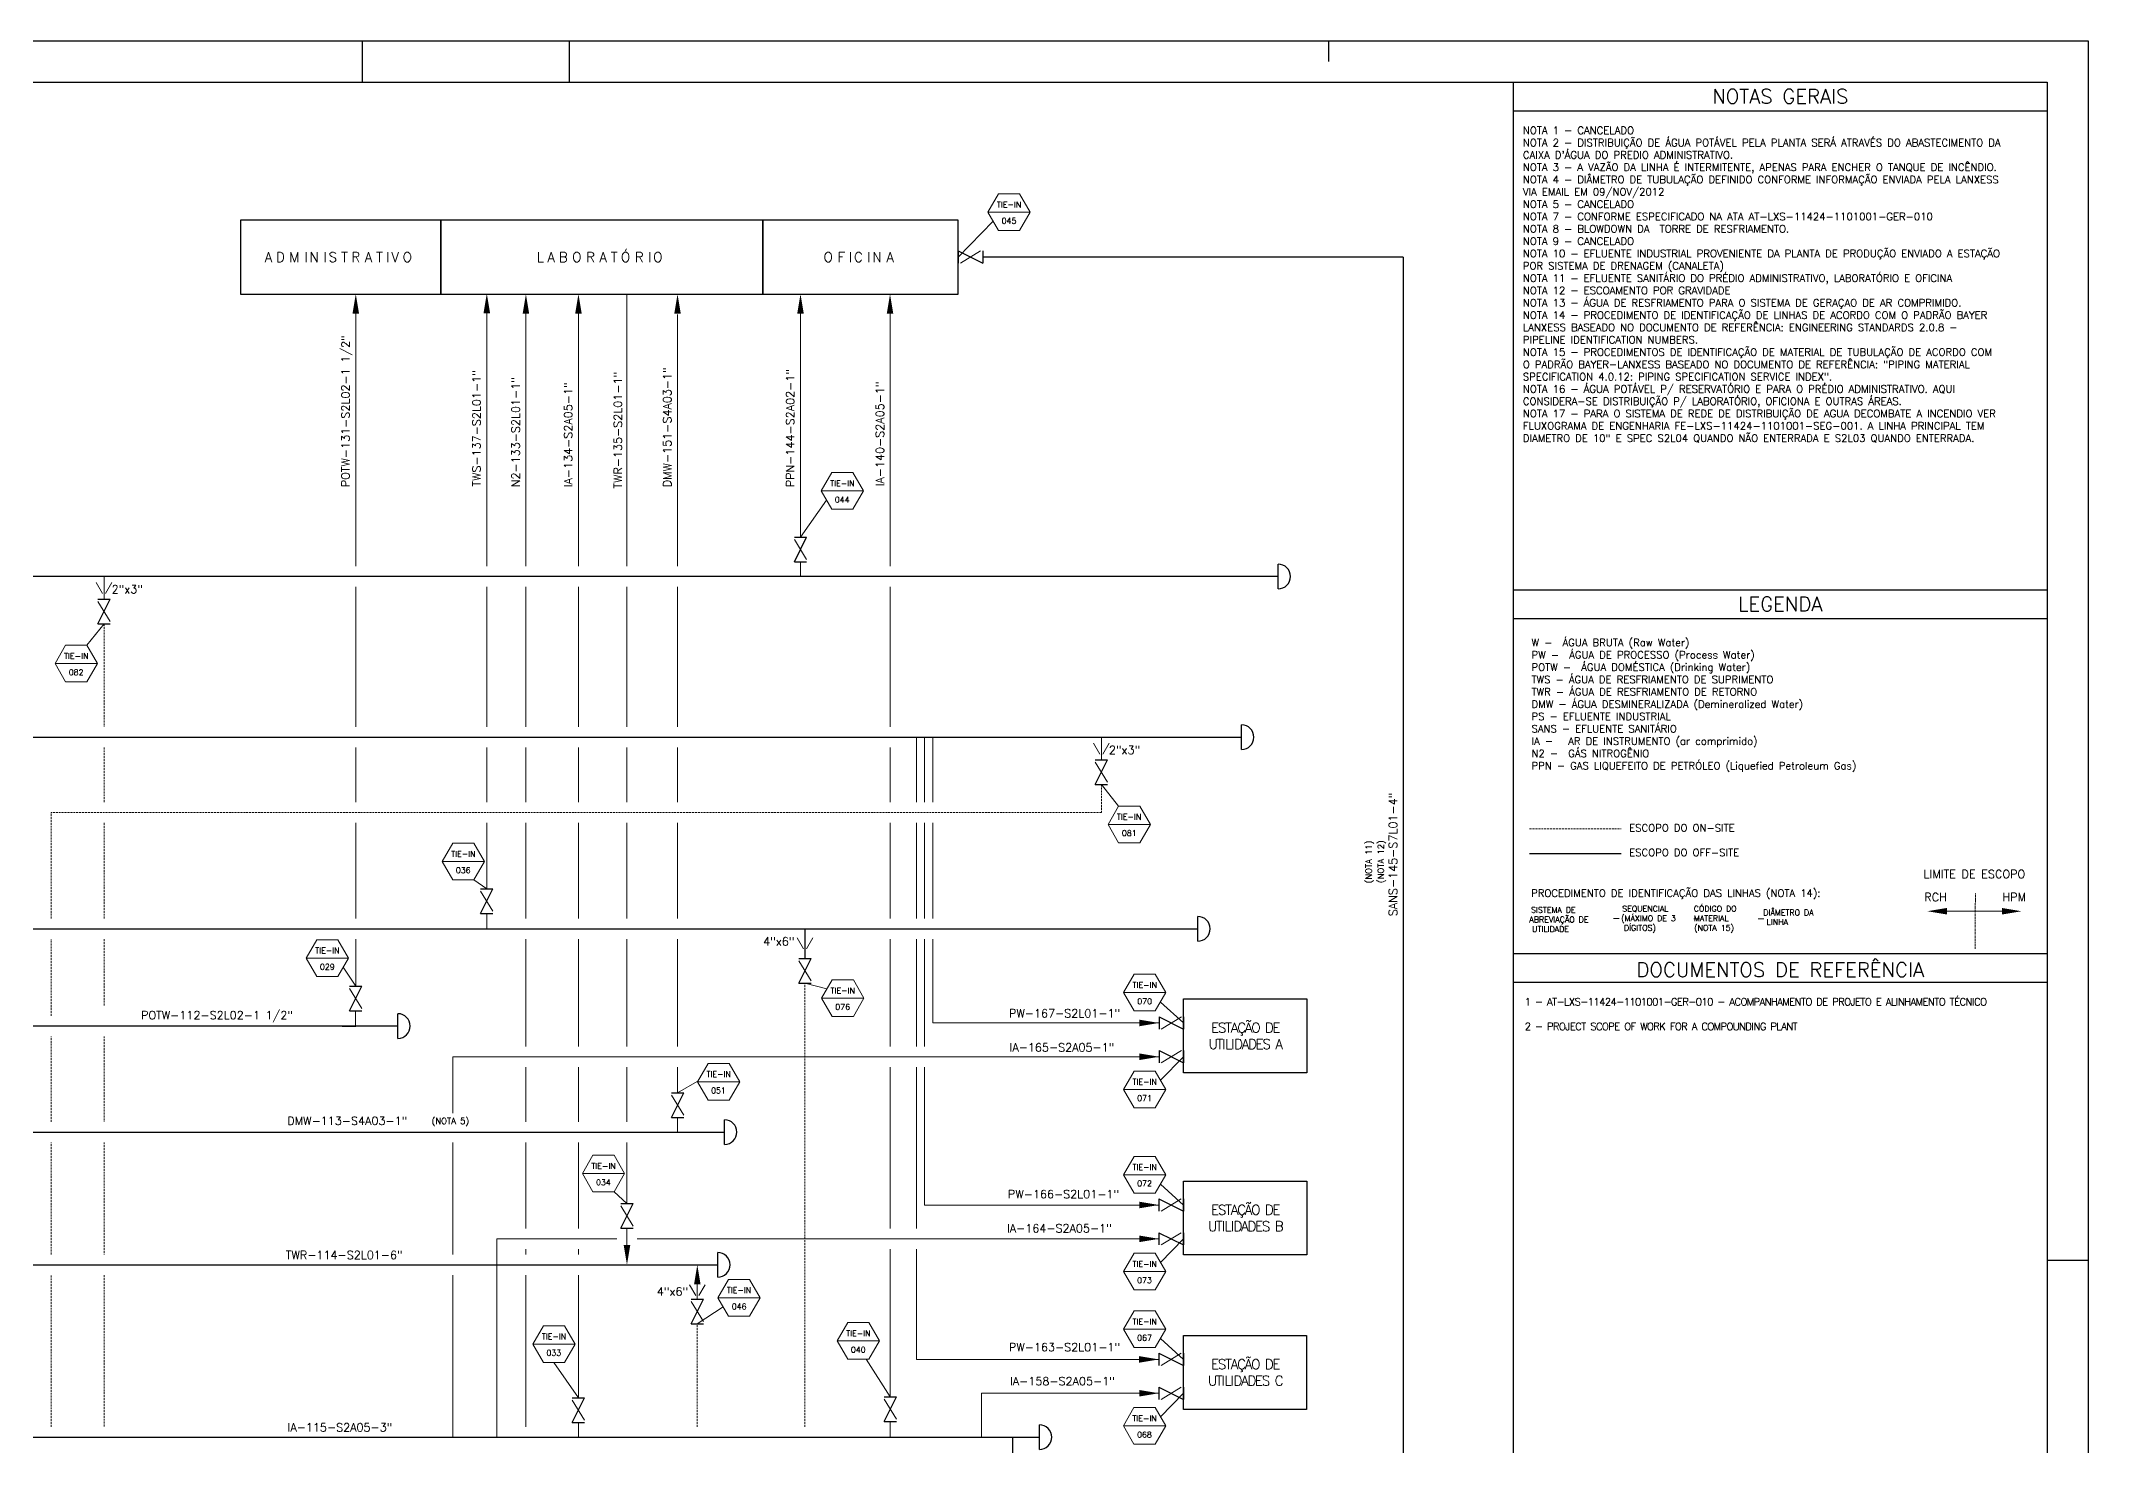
# Model space of a CAD drawing. Extents: x -2716 to 6115, y -2613 to 3624.
# Drawn here: x 877 to 6115, y 33 to 3624 of the extents above; entities that cross this region are included whole.
import ezdxf
from ezdxf.enums import TextEntityAlignment as Align

# ---------------------------------------------------------------- set-up
doc = ezdxf.new("R2010")
doc.units = 0
doc.header["$LTSCALE"] = 10
doc.header["$MEASUREMENT"] = 0
for name, pattern in [('CONTINUA', [0.6, 0.2, 0.2, 0.2]), ('DASHED', [0.75, 0.5, -0.25]), ('HIDDEN', [0.375, 0.25, -0.125])]:
    doc.linetypes.add(name, pattern=pattern)
for name, color, linetype, lineweight in [('ESCOPO ON-SITE', 91, 'DASHED', 9), ('FLUXO DO LÍQUIDO', 150, 'Continuous', 9), ('PRINCIPAIS LINHAS DE PROCESSO', 7, 'Continuous', 30), ('SPEC', 7, 'Continuous', 13), ('TEXTOS EQUIPAMENTOS', 1, 'CONTINUA', 25), ("TIE-IN's", 30, 'Continuous', 9)]:
    doc.layers.add(name, color=color, linetype=linetype, lineweight=lineweight)
for name, color, linetype in [('FORMATO', 7, 'Continuous'), ('TEXTO', 2, 'Continuous'), ('Válvulas', 3, 'Continuous')]:
    doc.layers.add(name, color=color, linetype=linetype)
doc.styles.add('LEROY', font='SIMPLEX')
doc.styles.add('NOVO', font='romans.shx', dxfattribs={"width": 0.85})
doc.styles.add('ROMANS', font='romans.shx')
doc.styles.add('SYMAP', font='SYMAP', dxfattribs={"height": 4})

# ---------------------------------------------------------------- blocks, each defined once
blk = doc.blocks.new('FORMATO-A1-PLANTA')
at = {"color": 6}
for p, q in [((420.5, 594), (420.5, 584)), ((701, 10), (701, 584)), ((701, 577), (831, 577)), ((831, 297), (841, 297))]:
    blk.add_line(p, q, dxfattribs=at)
at = {"color": 7}
for p, q in [((471, 584), (471, 594)), ((656, 589), (656, 594))]:
    blk.add_line(p, q, dxfattribs=at)
at = {"color": 8}
for p, q in [((25, 584), (831, 584)), ((831, 584), (831, 10))]:
    blk.add_line(p, q, dxfattribs=at)
at = {"color": 7}
blk.add_lwpolyline([(0, 0), (0, 594), (841, 594), (841, 0)], close=True, dxfattribs=at)
at = {"layer": 'FORMATO', "color": 6}
for p, q in [((701, 460.3), (831, 460.3)), ((701, 453.3), (831, 453.3)), ((701, 371.72), (831, 371.72)), ((701, 364.72), (831, 364.72))]:
    blk.add_line(p, q, dxfattribs=at)
at = {"color": 4, "style": 'NOVO'}
blk.add_text('NOTAS GERAIS', height=3.5, dxfattribs=at).set_placement((766, 580.5), align=Align.MIDDLE)
at = {"color": 3, "linetype": 'Continuous', "style": 'ROMANS'}
for tag, height, p in [('CENTRO', 3, (733.5, 67.89)), ('PLANTA-ÁREA', 3, (798.5, 67.46)), ('Nº_PROJETO', 2.5, (766, 60.5)), ('PROJETO/DESCRIÇÃO', 2.5, (766, 55.5))]:
    blk.add_attdef(tag, text='', height=height, dxfattribs=at).set_placement(p, align=Align.MIDDLE)
at = {"color": 3, "style": 'ROMANS'}
for tag, p in [('TITULO_1', (766, 48.22)), ('TITULO_2', (766, 43)), ('TITULO_3', (766, 37.78))]:
    blk.add_attdef(tag, text='', height=2.5, dxfattribs=at).set_placement(p, align=Align.MIDDLE)
at = {"color": 2, "style": 'ROMANS'}
for tag, p in [('PROJ.', (716.5, 31.4)), ('DATA1', (736.5, 31.4)), ('VERIF.', (716.5, 24.4)), ('DES.', (716.5, 27.9)), ('DATA2', (736.5, 27.9)), ('DATA3', (736.5, 24.4)), ('APROV.', (716.5, 20.9)), ('DATA4', (736.5, 20.9))]:
    blk.add_attdef(tag, p, '', height=1.5, dxfattribs=at)
blk.add_attdef('NºARQUIVO.DWG', (836, 10), '', height=2, rotation=90, dxfattribs=at)
at = {"color": 3, "linetype": 'Continuous', "style": 'ROMANS'}
for tag, p, height in [('NºEMPRESA_ENGENHARIA', (752, 24.03), 3), ('ESC', (702, 12.17), 2.5)]:
    blk.add_attdef(tag, p, '', height=height, dxfattribs=at)
at = {"color": 4, "linetype": 'Continuous', "style": 'ROMANS'}
blk.add_attdef('NºLANXESS', (717, 12.09), '', height=3.5, dxfattribs=at)
for tag, p in [('A', (825.5, 13.75)), ('-', (812.08, 13.75))]:
    blk.add_attdef(tag, text='', height=3.5, dxfattribs=at).set_placement(p, align=Align.MIDDLE_CENTER)
at = {"layer": 'FORMATO', "color": 4, "style": 'NOVO'}
for s, p in [('LEGENDA', (766, 456.8)), ('DOCUMENTOS DE REFERÊNCIA', (766, 368.22))]:
    blk.add_text(s, height=3.5, dxfattribs=at).set_placement(p, align=Align.MIDDLE)
blk = doc.blocks.new('PI0008')
blk.add_line((3, 0), (-3, 0))
blk.add_arc((0, 0), 3, 0, 180)
blk = doc.blocks.new('000')
for p, q in [((-3, -1.5), (-3, 1.5)), ((3, -1.5), (-3, 1.5)), ((3, -1.5), (3, 1.5))]:
    blk.add_line(p, q)
at = {"style": 'LEROY', "text_generation_flag": 2, "width": 0.7}
blk.add_attdef('L', text='', height=5, rotation=180, dxfattribs=at).set_placement((0, 5), (2, 5), align=Align.FIT)
at = {"style": 'LEROY'}
for tag, height, width, p, p2 in [('T', 5, 0.6, (-1, 0), (1, 0)), ('O', 2, 1.3125, (-1, -1.01), (1, -1.01))]:
    blk.add_attdef(tag, text='', height=height, dxfattribs=dict(at, width=width)).set_placement(p, p2, align=Align.FIT)
for tag, height, rotation, width, p, p2 in [('/', 1.95, 0.2191, 3.589744, (-2.99, -0.85), (3.01, -0.82)), ('T', 5, 330, 0.890345, (-1.29, 0.74), (1.29, -0.74)), ('-', 3, 90, 1.166667, (5.29, -1.5), (5.29, 1.5))]:
    blk.add_attdef(tag, text='', height=height, rotation=rotation, dxfattribs=dict(at, width=width)).set_placement(p, p2, align=Align.FIT)
at = {"style": 'SYMAP'}
for p in [(-2.11, 1.05), (0, 0)]:
    blk.add_attdef('I', text='', height=5.33, dxfattribs=at).set_placement(p, align=Align.MIDDLE)
at = {"flags": 3}
blk.add_attdef('BREAKDIM', (0, 0), '', height=0.5, dxfattribs=at)
at = {"style": 'SYMAP'}
blk.add_attdef('I', text='', height=5.33, rotation=180, dxfattribs=at).set_placement((2.04, -1.05), align=Align.MIDDLE)

msp = doc.modelspace()

# ---------------------------------------------------------------- linework, layer by layer
at = {"layer": 'ESCOPO ON-SITE'}
for p, q in [((1038.9, 2133.4), (1038.9, 1869.7)), ((1038.9, 1817.2), (1038.9, 1676.9)), ((3590.4, 1722.3), (3590.4, 1650.7)), ((903.7, 1379.5), (903.7, 1650.7)), ((3590.4, 1650.7), (903.7, 1650.7)), ((1038.9, 1624.4), (1038.9, 1379.5)), ((4686.2, 1609.1), (4920.5, 1609.1)), ((903.7, 1130.7), (903.7, 1327)), ((1038.9, 1327), (1038.9, 1156.9)), ((2832.2, 79.1), (2832.2, 1214.1)), ((903.7, 859.5), (903.7, 1078.2)), ((1038.9, 1078.2), (1038.9, 859.5)), ((903.7, 520.1), (903.7, 807)), ((1038.9, 807), (1038.9, 520.1)), ((903.7, 79.1), (903.7, 467.6)), ((1038.9, 467.6), (1038.9, 79.1)), ((2556.7, 79.1), (2556.7, 342.7))]:
    msp.add_line(p, q, dxfattribs=at)
at = {"layer": 'ESCOPO ON-SITE', "linetype": 'HIDDEN'}
msp.add_line((5826.2, 1302), (5826.5, 1444.7), dxfattribs=at)
at = {"layer": 'FLUXO DO LÍQUIDO'}
for p, q in [((2376.8, 2976.9), (2376.8, 2280.7)), ((1682.9, 2926.5), (1682.9, 2280.7)), ((2018.1, 2928), (2018.1, 2280.7)), ((2118.2, 2926.5), (2118.2, 2280.7)), ((2252.6, 2926.5), (2252.6, 2280.7)), ((2506.1, 2925.1), (2506.1, 2280.7)), ((2820.7, 2926.5), (2820.7, 2355.2)), ((3050.2, 2928.9), (3050.2, 2280.7)), ((2820.7, 2292.2), (2820.7, 2254.5)), ((1018.8, 2239.2), (1035.2, 2211.4)), ((1058.9, 2239.2), (1042.5, 2211.4)), ((1682.9, 2228.2), (1682.9, 1869.7)), ((2018.1, 2228.2), (2018.1, 1869.7)), ((2118.2, 2228.2), (2118.2, 1869.7)), ((2252.6, 2228.2), (2252.6, 1869.7)), ((2376.8, 2228.2), (2376.8, 1869.7)), ((2506.1, 2228.2), (2506.1, 1869.7)), ((3050.2, 2228.2), (3050.2, 1869.7)), ((3117.8, 1843.4), (3117.8, 1676.9)), ((3138, 1843.4), (3138, 1676.9)), ((3159.1, 1843.4), (3159.1, 1676.9)), ((1682.9, 1817.2), (1682.9, 1676.9)), ((2018.1, 1817.2), (2018.1, 1676.9)), ((2118.2, 1817.2), (2118.2, 1676.9)), ((2252.6, 1817.2), (2252.6, 1676.9)), ((2376.8, 1817.2), (2376.8, 1676.9)), ((2506.1, 1817.2), (2506.1, 1676.9)), ((3050.2, 1817.2), (3050.2, 1676.9)), ((3570.4, 1828.1), (3586.8, 1800.3)), ((3610.4, 1828.1), (3594.1, 1800.3)), ((1682.9, 1624.4), (1682.9, 1379.5)), ((2018.1, 1624.4), (2018.1, 1455.5)), ((2118.2, 1624.4), (2118.2, 1379.5)), ((2252.6, 1624.4), (2252.6, 1379.5)), ((2376.8, 1624.4), (2376.8, 1379.5)), ((2506.1, 1624.4), (2506.1, 1379.5)), ((3050.2, 1624.4), (3050.2, 1379.5)), ((3117.8, 1624.4), (3117.8, 1379.5)), ((3138, 1624.4), (3138, 1379.5)), ((3159.1, 1624.4), (3159.1, 1379.5)), ((2018.1, 1392.5), (2018.1, 1354.8)), ((1682.9, 1327), (1682.9, 1206.5)), ((2118.2, 1327), (2118.2, 1052.2)), ((2252.6, 1327), (2252.6, 1052.2)), ((2376.8, 1327), (2376.8, 1052.2)), ((2506.1, 1327), (2506.1, 1052.2)), ((2812.1, 1330.1), (2828.5, 1302.3)), ((2852.2, 1330.1), (2835.8, 1302.3)), ((3050.2, 1327), (3050.2, 1052.2)), ((3117.8, 1327), (3117.8, 1052.2)), ((3138, 1327), (3138, 1052.2)), ((3159.1, 1327), (3159.1, 1112.5)), ((1682.1, 1143.5), (1682.1, 1104.5)), ((3738, 1112.5), (3159.1, 1112.5)), ((3737.9, 1026), (1931.4, 1026)), ((1931.4, 1026), (1931.4, 881.4)), ((2118.2, 999.7), (2118.2, 859.5)), ((2252.6, 999.7), (2252.6, 859.5)), ((2376.8, 999.7), (2376.8, 859.5)), ((2506.1, 999.7), (2506.1, 934)), ((3050.2, 999.7), (3050.2, 586.5)), ((3117.8, 999.7), (3117.8, 586.5)), ((3138, 999.7), (3138, 646.7)), ((2506.1, 871), (2506.1, 833.3)), ((1931.4, 807), (1931.4, 520.1)), ((2118.2, 807), (2118.2, 586.5)), ((2252.6, 807), (2252.6, 586.5)), ((2376.8, 807), (2376.8, 650.2)), ((3138, 646.7), (3737.9, 646.7)), ((2376.8, 587.2), (2376.8, 544.2)), ((2044, 560.2), (2044, 52.9)), ((2350.5, 560.2), (2044, 560.2)), ((2118.2, 534), (2118.2, 520.1)), ((2252.6, 534), (2252.6, 520.1)), ((3737.9, 560.2), (2403, 560.2)), ((3050.2, 534), (3050.2, 155.9)), ((3117.8, 534), (3117.8, 251.7)), ((1931.4, 467.6), (1931.4, 52.9)), ((2118.2, 467.6), (2118.2, 79.1)), ((2252.6, 467.6), (2252.6, 153.5)), ((2536.6, 442.8), (2553, 415)), ((2576.7, 442.8), (2560.3, 415)), ((3737.7, 251.7), (3117.8, 251.7)), ((3284.2, 165.2), (3284.2, 52.9)), ((3737.7, 165.2), (3284.2, 165.2)), ((2252.6, 90.5), (2252.6, 52.9)), ((3050.2, 92.9), (3050.2, 52.9))]:
    msp.add_line(p, q, dxfattribs=at)
at = {"layer": 'FLUXO DO LÍQUIDO', "color": 0}
for p, q in [((1038.9, 2254.5), (1038.9, 2196.4)), ((3590.4, 1843.4), (3590.4, 1785.3)), ((5894.4, 1398.2), (5754, 1398.2)), ((2556.7, 443.4), (2556.7, 405.7))]:
    msp.add_line(p, q, dxfattribs=at)
at = {"layer": 'FLUXO DO LÍQUIDO'}
for points in [[(1674.5, 2926.5), (1682.9, 2976.9), (1691.3, 2926.5)], [(2009.7, 2928), (2018.1, 2978.4), (2026.5, 2928)], [(2109.8, 2926.5), (2118.2, 2976.9), (2126.6, 2926.5)], [(2244.2, 2926.5), (2252.6, 2976.9), (2261, 2926.5)], [(2497.7, 2926.5), (2506.1, 2976.9), (2514.5, 2926.5)], [(2812.3, 2926.5), (2820.7, 2976.9), (2829.1, 2926.5)], [(3041.4, 2926.5), (3049.8, 2976.9), (3058.2, 2926.5)], [(3687.6, 1120.8), (3738, 1112.5), (3687.6, 1104)], [(3687.6, 1034.4), (3738, 1026), (3687.6, 1017.6)], [(3687.5, 655.1), (3737.9, 646.7), (3687.5, 638.3)], [(2385.2, 544.2), (2376.8, 493.8), (2368.4, 544.2)], [(3687.5, 568.6), (3737.9, 560.2), (3687.5, 551.8)], [(3687.1, 260.1), (3737.5, 251.7), (3687.1, 243.3)], [(3687.3, 173.6), (3737.7, 165.2), (3687.3, 156.8)]]:
    msp.add_solid(points, dxfattribs=at)
at = {"layer": 'PRINCIPAIS LINHAS DE PROCESSO', "color": 0}
for p, q in [((4362.7, 3071.4), (3287.5, 3071.4)), ((4362.7, 3071.4), (4362.7, -1021)), ((4042.8, 2254.5), (-1825.4, 2254.5)), ((-790.1, 1843.4), (3949.1, 1843.4)), ((-26.9, 1353.3), (3837.2, 1353.3)), ((2832.2, 1353.3), (2832.2, 1277.1)), ((-1823.2, 833.3), (2626.4, 833.3)), ((-240.6, 493.8), (2608.9, 493.8)), ((-1713.7, 52.9), (3431.9, 52.9)), ((3363.4, 52.9), (3363.4, -23.3))]:
    msp.add_line(p, q, dxfattribs=at)
at = {"layer": 'PRINCIPAIS LINHAS DE PROCESSO'}
for p, q in [((4686.2, 1546.3), (4920.5, 1546.3)), ((1790.7, 1104.5), (-691.9, 1104.5)), ((1648.2, 1104.5), (1682.9, 1104.5))]:
    msp.add_line(p, q, dxfattribs=at)
for points in [[(3687.6, 1120.8), (3738, 1112.5), (3687.6, 1104)], [(2548.3, 443.4), (2556.7, 493.8), (2565.1, 443.4)]]:
    msp.add_solid(points, dxfattribs=at)
at = {"layer": 'SPEC'}
for points in [[(5754, 1406.6), (5703.6, 1398.2), (5754, 1389.8)], [(5894.4, 1406.6), (5944.8, 1398.2), (5894.4, 1389.8)]]:
    msp.add_solid(points, dxfattribs=at)
at = {"layer": 'TEXTOS EQUIPAMENTOS'}
for points in [[(1387.6, 2976.9), (1900.7, 2976.9), (1900.7, 3165.9), (1387.6, 3165.9)], [(1900.7, 2976.9), (2724.7, 2976.9), (2724.7, 3165.9), (1900.7, 3165.9)], [(2724.7, 2976.9), (3224.5, 2976.9), (3224.5, 3165.9), (2724.7, 3165.9)], [(4116, 984.8), (3801, 984.8), (3801, 1173.8), (4116, 1173.8)], [(4115.9, 519), (3800.9, 519), (3800.9, 708), (4115.9, 708)], [(4115.7, 124), (3800.7, 124), (3800.7, 313), (4115.7, 313)]]:
    msp.add_lwpolyline(points, close=True, dxfattribs=at)
at = {"layer": "TIE-IN's"}
for p, q in [((3224.5, 3071.4), (3313.8, 3163.2)), ((3408.5, 3186.6), (3300.2, 3186.6)), ((2981.7, 2473.3), (2873.5, 2473.3)), ((2820.7, 2355.2), (2887, 2449.9)), ((994.7, 2078.5), (1038.9, 2133.4)), ((1021.8, 2031.6), (913.5, 2031.6)), ((3634.6, 1667.4), (3590.4, 1722.3)), ((3607.5, 1620.5), (3715.8, 1620.5)), ((2012.1, 1525.5), (1903.8, 1525.5)), ((1985, 1478.6), (2018.1, 1455.5)), ((1664.4, 1278.5), (1556.2, 1278.5)), ((1682.9, 1206.5), (1650.9, 1255)), ((2888.3, 1199.4), (2832.2, 1214.1)), ((2983, 1176), (2874.7, 1176)), ((3755.5, 1190.1), (3647.3, 1190.1)), ((3742, 1165.7), (3801, 1112.5)), ((3741.8, 965.9), (3801, 1026)), ((2506.1, 934), (2556.4, 963.1)), ((2665.3, 962.1), (2557, 962.1)), ((3755.4, 942.4), (3647.1, 942.4)), ((2370.8, 727), (2262.6, 727)), ((3755.4, 724.3), (3647.1, 724.3)), ((3741.8, 700), (3800.9, 646.7)), ((2343.8, 680.1), (2376.8, 650.2)), ((3741.6, 500.1), (3800.9, 560.2)), ((3755.2, 476.7), (3646.9, 476.7)), ((2556.7, 342.7), (2623, 386.2)), ((2609.4, 409.6), (2717.7, 409.6)), ((3755.2, 329.3), (3646.9, 329.3)), ((2244, 290.9), (2135.7, 290.9)), ((3022.8, 298.9), (2914.5, 298.9)), ((3741.6, 305), (3800.7, 251.7)), ((2252.6, 153.5), (2189.8, 244.1)), ((2988.6, 252), (3050.2, 155.9)), ((3741.5, 105.1), (3800.7, 165.2)), ((3755, 81.7), (3646.7, 81.7))]:
    msp.add_line(p, q, dxfattribs=at)
for points in [[(3300.2, 3186.6), (3327.3, 3139.7), (3381.4, 3139.7), (3408.5, 3186.6), (3381.4, 3233.5), (3327.3, 3233.5)], [(2873.5, 2473.3), (2900.5, 2426.5), (2954.7, 2426.5), (2981.7, 2473.3), (2954.7, 2520.2), (2900.5, 2520.2)], [(913.5, 2031.6), (940.6, 1984.7), (994.7, 1984.7), (1021.8, 2031.6), (994.7, 2078.5), (940.6, 2078.5)], [(3715.8, 1620.5), (3688.7, 1573.6), (3634.6, 1573.6), (3607.5, 1620.5), (3634.6, 1667.4), (3688.7, 1667.4)], [(1903.8, 1525.5), (1930.9, 1478.6), (1985, 1478.6), (2012.1, 1525.5), (1985, 1572.4), (1930.9, 1572.4)], [(1556.2, 1278.5), (1583.3, 1231.6), (1637.4, 1231.6), (1664.5, 1278.5), (1637.4, 1325.3), (1583.3, 1325.3)], [(2874.7, 1176), (2901.8, 1129.1), (2955.9, 1129.1), (2983, 1176), (2955.9, 1222.8), (2901.8, 1222.8)], [(3647.3, 1190.1), (3674.3, 1143.2), (3728.5, 1143.2), (3755.5, 1190.1), (3728.5, 1236.9), (3674.3, 1236.9)], [(2557, 962.1), (2584.1, 915.2), (2638.2, 915.2), (2665.3, 962.1), (2638.2, 1009), (2584.1, 1009)], [(3647.1, 942.4), (3674.2, 895.6), (3728.3, 895.6), (3755.4, 942.4), (3728.3, 989.3), (3674.2, 989.3)], [(2262.6, 727), (2289.6, 680.1), (2343.8, 680.1), (2370.8, 727), (2343.8, 773.9), (2289.6, 773.9)], [(3647.1, 724.3), (3674.2, 677.4), (3728.3, 677.4), (3755.4, 724.3), (3728.3, 771.2), (3674.2, 771.2)], [(3646.9, 476.7), (3674, 429.8), (3728.1, 429.8), (3755.2, 476.7), (3728.1, 523.5), (3674, 523.5)], [(2717.7, 409.6), (2690.6, 362.7), (2636.5, 362.7), (2609.4, 409.6), (2636.5, 456.5), (2690.6, 456.5)], [(3646.9, 329.3), (3674, 282.4), (3728.1, 282.4), (3755.2, 329.3), (3728.1, 376.2), (3674, 376.2)], [(2135.7, 290.9), (2162.8, 244.1), (2216.9, 244.1), (2244, 290.9), (2216.9, 337.8), (2162.8, 337.8)], [(2914.5, 298.9), (2941.6, 252), (2995.7, 252), (3022.8, 298.9), (2995.7, 345.8), (2941.6, 345.8)], [(3646.7, 81.7), (3673.8, 34.8), (3727.9, 34.8), (3755, 81.7), (3727.9, 128.5), (3673.8, 128.5)]]:
    msp.add_lwpolyline(points, close=True, dxfattribs=at)

# ---------------------------------------------------------------- block references
at = {"layer": 'FORMATO', "xscale": 10.49999999999983, "yscale": 10.49999999999983, "zscale": 10.49999999999983}
msp.add_blockref('FORMATO-A1-PLANTA', (-2715.7, -2612.6), dxfattribs=at)
at = {"layer": 'Válvulas'}
for p, xscale, yscale, zscale, rotation in [((3256, 3071.4), 10.49999999999983, 10.49999999999983, 10.49999999999983, 180), ((2820.7, 2323.7), 10.49999999999997, 10.49999999999997, 10.49999999999997, 270), ((1038.9, 2164.9), 10.49999999999997, 10.49999999999997, 10.49999999999997, 270), ((3590.4, 1753.8), 10.49999999999997, 10.49999999999997, 10.49999999999997, 270), ((2018.1, 1424), 10.49999999999997, 10.49999999999997, 10.49999999999997, 270), ((2832.2, 1245.6), 10.49999999999997, 10.49999999999997, 10.49999999999997, 270), ((1682.9, 1175), 10.49999999999997, 10.49999999999997, 10.49999999999997, 270), ((3769.5, 1112.5), 10.49999999999983, 10.49999999999983, 10.49999999999983, 180), ((3769.5, 1026), 10.49999999999983, 10.49999999999983, 10.49999999999983, 180), ((2506.1, 902.5), 10.49999999999997, 10.49999999999997, 10.49999999999997, 270), ((2376.8, 618.7), 10.49999999999997, 10.49999999999997, 10.49999999999997, 270), ((3769.4, 646.7), 10.49999999999983, 10.49999999999983, 10.49999999999983, 180), ((3769.4, 560.2), 10.49999999999983, 10.49999999999983, 10.49999999999983, 180), ((2556.7, 374.2), 10.49999999999997, 10.49999999999997, 10.49999999999997, 270), ((3769.2, 251.7), 10.49999999999983, 10.49999999999983, 10.49999999999983, 180), ((3769.2, 165.2), 10.49999999999983, 10.49999999999983, 10.49999999999983, 180), ((2252.6, 122), 10.49999999999997, 10.49999999999997, 10.49999999999997, 270), ((3050.2, 124.4), 10.49999999999997, 10.49999999999997, 10.49999999999997, 270)]:
    msp.add_blockref('000', p, dxfattribs=dict(at, xscale=xscale, yscale=yscale, zscale=zscale, rotation=rotation)).add_auto_attribs({'/': '/'})
at = {"layer": 'Válvulas', "xscale": 10.49999999999997, "yscale": 10.49999999999997, "zscale": 10.49999999999997, "rotation": 270}
for p in [(4042.8, 2254.5), (3949.1, 1843.4), (3837.2, 1353.3), (1790.7, 1104.5), (2626.4, 833.3), (2608.9, 493.8), (3431.9, 52.9)]:
    msp.add_blockref('PI0008', p, dxfattribs=at)

# ---------------------------------------------------------------- texts
at = {"layer": 'FLUXO DO LÍQUIDO', "color": 0, "char_height": 21, "width": 555.175, "attachment_point": 1, "rotation": 90, "style": 'ROMANS'}
for s, insert in [('POTW-131-S2L02-1 1/2"', (1646.1, 2482.7)), ('TWS-137-S2L01-1"', (1981.4, 2484.3)), ('DMW-151-S4A03-1"', (2469.3, 2482.7)), ('PPN-144-S2A02-1"', (2783.9, 2482.7)), ('N2-133-S2L01-1"', (2081.5, 2482.7)), ('IA-134-S2A05-1"', (2215.8, 2482.7)), ('TWR-135-S2L01-1"', (2343, 2479.2)), ('IA-140-S2A05-1"', (3013.4, 2485.1)), ('SANS-145-S7L01-4"', (4326.2, 1385.5))]:
    msp.add_mtext(s, dxfattribs=dict(at, insert=insert))
at = {"layer": 'FLUXO DO LÍQUIDO', "color": 0, "attachment_point": 1, "style": 'ROMANS'}
for s, insert, char_height, width in [('2"x3"', (1058.3, 2232.3), 21, 555.175), ('2"x3"', (3609.8, 1821.2), 21, 555.175), ('LIMITE DE ESCOPO', (5694, 1503.8), 21, 555.175), ('RCH', (5695.9, 1444.9), 21, 555.175), ('HPM', (5895.9, 1444.9), 21, 555.175), ('4"x6"', (2725.1, 1331.5), 21, 555.175), ('\\A1;POTW-112-S2L02-1 1/2"', (1133.5, 1142.8), 21, 555.175), ('PW-167-S2L01-1"', (3354.1, 1147.6), 21, 555.175), ('IA-165-S2A05-1"', (3355.6, 1060.4), 21, 555.175), ('DMW-113-S4A03-1"', (1507.8, 872.7), 21, 555.175), ('(NOTA 5)', (1877.1, 869.6), 15.75, 867.992), ('PW-166-S2L01-1"', (3351.4, 685.1), 21, 555.175), ('IA-164-S2A05-1"', (3348.9, 597.6), 21, 555.175), ('TWR-114-S2L01-6"', (1504, 529.3), 21, 555.175), ('4"x6"', (2453, 435.9), 21, 555.175), ('PW-163-S2L01-1"', (3354, 293.6), 21, 555.175), ('IA-158-S2A05-1"', (3356.7, 206.6), 21, 555.175), ('IA-115-S2A05-3"', (1508.4, 88.4), 21, 555.175)]:
    msp.add_mtext(s, dxfattribs=dict(at, insert=insert, char_height=char_height, width=width))
at = {"layer": 'FLUXO DO LÍQUIDO', "char_height": 15.75, "width": 867.992, "attachment_point": 1, "rotation": 90, "style": 'ROMANS'}
for s, insert in [('(NOTA 11)', (4266.3, 1469.5)), ('(NOTA 12)', (4297.5, 1470.3))]:
    msp.add_mtext(s, dxfattribs=dict(at, insert=insert))
at = {"layer": 'TEXTO', "color": 0, "attachment_point": 1, "style": 'ROMANS'}
for s, insert, char_height, width in [('{\\C256;NOTA 1 - CANCELADO\\PNOTA 2 - DISTRIBUIÇÃO DE ÁGUA POTÁVEL PELA PLANTA SERÁ ATRAVÉS DO ABASTECIMENTO DA CAIXA D\'ÁGUA DO PREDIO ADMINISTRATIVO.\\PNOTA 3 - A VAZÃO DA LINHA É INTERMITENTE, APENAS PARA ENCHER O TANQUE DE INCÊNDIO.\\PNOTA 4 - DIÂMETRO DE TUBULAÇÃO DEFINIDO CONFORME INFORMAÇÃO ENVIADA PELA LANXESS VIA EMAIL EM 09/NOV/2012\\PNOTA 5 - CANCELADO\\PNOTA 7 - CONFORME ESPECIFICADO NA ATA AT-LXS-11424-1101001-GER-010\\PNOTA 8 - BLOWDOWN DA  TORRE DE RESFRIAMENTO.\\PNOTA 9 - CANCELADO\\PNOTA 10 - EFLUENTE INDUSTRIAL PROVENIENTE DA PLANTA DE PRODUÇÃO ENVIADO A ESTAÇÃO POR SISTEMA DE DRENAGEM (CANALETA)\\PNOTA 11 - EFLUENTE SANITÁRIO DO PRÉDIO ADMINISTRATIVO, LABORATÓRIO E OFICINA\\PNOTA 12 - ESCOAMENTO POR GRAVIDADE\\PNOTA 13 - ÁGUA DE RESFRIAMENTO PARA O SISTEMA DE GERAÇAO DE AR COMPRIMIDO.\\PNOTA 14 - PROCEDIMENTO DE IDENTIFICAÇÃO DE LINHAS DE ACORDO COM O PADRÃO BAYER LANXESS BASEADO NO DOCUMENTO DE REFERÊNCIA: ENGINEERING STANDARDS 2.0.8 - PIPELINE IDENTIFICATION NUMBERS.\\PNOTA 15 - PROCEDIMENTOS DE IDENTIFICAÇÃO DE MATERIAL DE TUBULAÇÃO DE ACORDO COM O PADRÃO BAYER-LANXESS BASEADO NO DOCUMENTO DE REFERÊNCIA: "PIPING MATERIAL SPECIFICATION 4.0.12: PIPING SPECIFICATION SERVICE INDEX".\\PNOTA 16 - ÁGUA POTÁVEL P/ RESERVATÓRIO E PARA O PRÉDIO ADMINISTRATIVO. AQUI CONSIDERA-SE DISTRIBUIÇÃO P/ LABORATÓRIO, OFICIONA E OUTRAS ÁREAS.\\PNOTA 17 - PARA O SISTEMA DE REDE DE DISTRIBUIÇÃO DE AGUA DECOMBATE A INCENDIO VER FLUXOGRAMA DE ENGENHARIA FE-LXS-11424-1101001-SEG-001. A LINHA PRINCIPAL TEM DIAMETRO DE 10" E SPEC S2L04 QUANDO NÃO ENTERRADA E S2L03 QUANDO ENTERRADA.}', (4668.9, 3405.2), 18.9, 1324.769), ('{\\C256;W -  ÁGUA BRUTA (Raw Water)\\PPW -  ÁGUA DE PROCESSO (Process Water)\\PPOTW -  ÁGUA DOMÉSTICA (Drinking Water)\\PTWS - ÁGUA DE RESFRIAMENTO DE SUPRIMENTO\\PTWR - ÁGUA DE RESFRIAMENTO DE RETORNO\\PDMW - ÁGUA DESMINERALIZADA (Demineralized Water)\\PPS - EFLUENTE INDUSTRIAL\\PSANS - EFLUENTE SANITÁRIO\\PIA -   AR DE INSTRUMENTO (ar comprimido)\\PN2 -  GÁS NITROGÊNIO\\PPPN - GAS LIQUEFEITO DE PETRÓLEO (Liquefied Petroleum Gas)}', (4690.9, 2095), 18.9, 1365), ('{\\C256;PROCEDIMENTO DE IDENTIFICAÇÃO DAS LINHAS (NOTA 14):}', (4689.9, 1454.1), 18.9, 1365), ('\\pi5.3982;{\\C256;CÓDIGO DO \\P\\pi5.6782;MATERIAL ^I\\P\\pi6.3082;(NOTA 15)}', (5100.7, 1412), 14.7, 174.382), ('\\pi11.55;{\\C256;SISTEMA DE \\P\\pi7.2797;ABREVIAÇÃO DE \\P\\pi14.14;UTILIDADE}', (4678.3, 1408.9), 14.7, 242.197), ('{\\C256;-}', (4897.2, 1390.1), 18.9, 21.313), ('\\pi4.5582;{\\C256;SEQUENCIAL \\P\\pi1.6882;(MÁXIMO DE 3 \\P\\pi8.8982;DÍGITOS)}', (4918.5, 1412), 14.7, 174.382), ('{\\C256;-}', (5102.6, 1389.3), 18.9, 21.313), ('{\\C256;-}', (5267.3, 1389.3), 18.9, 21.313), ('\\pi3.1582;{\\C256;DIÂMETRO DA \\P\\pi11.698;LINHA}', (5280.9, 1402.3), 14.7, 174.382), ('{\\T0.9;\\C256;1 - AT-LXS-11424-1101001-GER-010 - ACOMPANHAMENTO DE PROJETO E ALINHAMENTO TÉCNICO\\P\\P2 - PROJECT SCOPE OF WORK FOR A COMPOUNDING PLANT}', (4673.6, 1176), 18.9, 1276.184)]:
    msp.add_mtext(s, dxfattribs=dict(at, insert=insert, char_height=char_height, width=width))
at = {"layer": 'TEXTO', "insert": (4941, 1620.7), "char_height": 18.9, "width": 520.08, "attachment_point": 1, "style": 'ROMANS'}
msp.add_mtext('ESCOPO DO ON-SITE\\P\\PESCOPO DO OFF-SITE', dxfattribs=at)
at = {"layer": 'TEXTOS EQUIPAMENTOS', "char_height": 25.2, "attachment_point": 5, "style": 'ROMANS'}
for s, insert, width in [('{\\T1.5;LABORATÓRIO}', (2312.7, 3071.4), 824.004), ('{\\T1.5;ADMINISTRATIVO}', (1644.1, 3071.4), 513.114), ('{\\T1.5;OFICINA}', (2974.6, 3071.4), 499.791), ('{\\T0.8;ESTAÇÃO DE UTILIDADES A}', (3958.5, 1079.3), 315), ('{\\T0.8;ESTAÇÃO DE UTILIDADES B}', (3958.4, 613.5), 315), ('{\\T0.8;ESTAÇÃO DE UTILIDADES C}', (3958.2, 218.5), 315)]:
    msp.add_mtext(s, dxfattribs=dict(at, insert=insert, width=width))
at = {"layer": "TIE-IN's", "char_height": 14.7, "attachment_point": 5, "style": 'ROMANS'}
for s, insert, width in [('TIE-IN', (3354.5, 3205.9), 107.941), ('045', (3354.2, 3164.2), 107.889), ('TIE-IN', (2927.8, 2492.7), 107.941), ('044', (2927.4, 2450.9), 107.889), ('TIE-IN', (967.8, 2050.9), 107.941), ('082', (967.5, 2009.2), 107.889), ('TIE-IN', (3661.5, 1639.8), 107.941), ('081', (3661.8, 1598.1), 107.889), ('TIE-IN', (1958.1, 1544.9), 107.941), ('036', (1957.8, 1503.1), 107.889), ('TIE-IN', (1610.4, 1297.8), 107.941), ('029', (1610.1, 1256), 107.889), ('TIE-IN', (3701.6, 1209.4), 107.941), ('TIE-IN', (2929, 1195.3), 107.941), ('076', (2928.7, 1153.5), 107.889), ('070', (3701.2, 1167.6), 107.889), ('TIE-IN', (2611.3, 981.4), 107.941), ('051', (2610.9, 939.7), 107.889), ('TIE-IN', (3701.4, 961.8), 107.941), ('071', (3701, 920), 107.889), ('TIE-IN', (2316.9, 746.3), 107.941), ('TIE-IN', (3701.4, 743.6), 107.941), ('034', (2316.5, 704.6), 107.889), ('072', (3701, 701.9), 107.889), ('TIE-IN', (3701.2, 496), 107.941), ('TIE-IN', (2663.4, 428.9), 107.941), ('073', (3700.9, 454.2), 107.889), ('046', (2663.7, 387.2), 107.889), ('TIE-IN', (2190, 310.3), 107.941), ('TIE-IN', (2968.8, 318.2), 107.941), ('TIE-IN', (3701.2, 348.6), 107.941), ('033', (2189.7, 268.5), 107.889), ('040', (2968.5, 276.5), 107.889), ('067', (3700.9, 306.9), 107.889), ('TIE-IN', (3701, 101), 107.941), ('068', (3700.7, 59.2), 107.889)]:
    msp.add_mtext(s, dxfattribs=dict(at, insert=insert, width=width))

doc.saveas('drawing.dxf')
